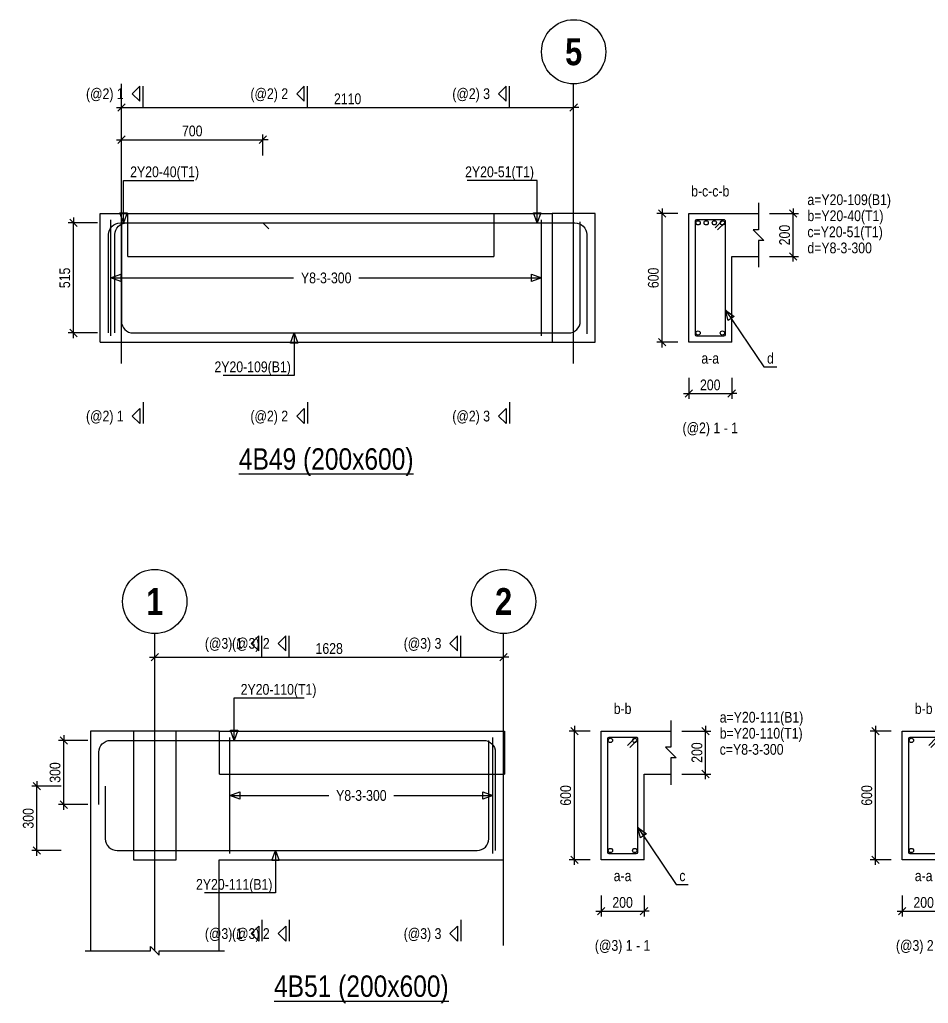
# Model space of a CAD drawing. Extents: x 0 to 206258, y -403073 to 0.
# Drawn here: x 39194 to 47675, y -385174 to -375994 of the extents above; entities that cross this region are included whole.
import ezdxf
from ezdxf.enums import TextEntityAlignment as Align
from ezdxf.lldxf.tags import DXFTag

# ---------------------------------------------------------------- set-up
doc = ezdxf.new("R2010")
doc.units = 0
doc.header["$LTSCALE"] = 1000
for name, color, linetype in [('Axis Circle(Dir 2)', 150, 'Continuous'), ('Axis Label(Dir 1)', 7, 'Continuous'), ('Axis Line(Dir 2)', 150, 'CENTER2'), ('Break Line', 5, 'Continuous'), ('Dimension Line', 5, 'Continuous'), ('Front Elevation Line', 40, 'Continuous'), ('Leader Line', 5, 'Continuous'), ('Link Line', 3, 'Continuous'), ('Rebar Kink', 4, 'Continuous'), ('Rebar Label', 6, 'Continuous'), ('Rebar Line', 7, 'Continuous'), ('Section Label', 1, 'Continuous'), ('Section Line', 1, 'Continuous'), ('Top Rebar Label', 6, 'Continuous'), ('Top Rebar Line', 7, 'Continuous')]:
    doc.layers.add(name, color=color, linetype=linetype)
for name, color, linetype, true_color in [('Back Elevation Line', 191, 'HIDDEN2', 0xd4aaff), ('Beam Label(D)', 94, 'Continuous', 0x008100), ('Beam Line(D)', 112, 'Continuous', 0x00bd5e), ('Link Label', 94, 'Continuous', 0x008100)]:
    doc.layers.add(name, color=color, linetype=linetype, true_color=true_color)
doc.styles.add('Axis Label(Dir 1)', font='ARIALNB.TTF', dxfattribs={"height": 250})
doc.styles.add('Beam Label(D)', font='ARIALN.TTF', dxfattribs={"height": 200})
doc.styles.add('Dimension Text', font='ARIALN.TTF', dxfattribs={"height": 100})
doc.styles.add('Link Label', font='ARIALN.TTF', dxfattribs={"height": 100})
doc.styles.add('Rebar Label', font='ARIALN.TTF', dxfattribs={"height": 100})
doc.styles.add('Section Label', font='ARIALN.TTF', dxfattribs={"height": 100})
doc.styles.add('Top Rebar Label', font='ARIALN.TTF', dxfattribs={"height": 100})
tags = doc.linetypes.add('CENTER2', pattern=[1.125, 0.75, -0.125, 0.125, -0.125]).pattern_tags.tags
tags[10:11] = [DXFTag(74, 4), DXFTag(75, 0), DXFTag(340, '0'), DXFTag(46, 0.0), DXFTag(50, 0.0), DXFTag(44, 0.0), DXFTag(45, 0.0)]
tags[8:9] = [DXFTag(74, 4), DXFTag(75, 0), DXFTag(340, '0'), DXFTag(46, 0.0), DXFTag(50, 0.0), DXFTag(44, 0.0), DXFTag(45, 0.0)]
tags[6:7] = [DXFTag(74, 4), DXFTag(75, 0), DXFTag(340, '0'), DXFTag(46, 0.0), DXFTag(50, 0.0), DXFTag(44, 0.0), DXFTag(45, 0.0)]
tags[4:5] = [DXFTag(74, 4), DXFTag(75, 0), DXFTag(340, '0'), DXFTag(46, 0.0), DXFTag(50, 0.0), DXFTag(44, 0.0), DXFTag(45, 0.0)]
tags = doc.linetypes.add('HIDDEN2', pattern=[0.1875, 0.125, -0.0625]).pattern_tags.tags
tags[6:7] = [DXFTag(74, 4), DXFTag(75, 0), DXFTag(340, '0'), DXFTag(46, 0.0), DXFTag(50, 0.0), DXFTag(44, 0.0), DXFTag(45, 0.0)]
tags[4:5] = [DXFTag(74, 4), DXFTag(75, 0), DXFTag(340, '0'), DXFTag(46, 0.0), DXFTag(50, 0.0), DXFTag(44, 0.0), DXFTag(45, 0.0)]
doc.dimstyles.new('BEAM', dxfattribs={"dimtxt": 100, "dimasz": 30, "dimexe": 48.3, "dimexo": 103.5, "dimgap": 30, "dimtad": 1, "dimtoh": 1, "dimdec": 1, "dimlfac": 0.5, "dimdsep": 46, "dimtxsty": 'Dimension Text', "dimblk": 'PCDIM_TICK', "dimcen": 0.09, "dimclrd": 5, "dimclre": 5, "dimclrt": 5, "dimadec": 1, "dimazin": 0, "dimtp": 1, "dimtm": 1, "dimtfac": 1, "dimtdec": 4, "dimtofl": 0, "dimtmove": 0, "dimatfit": 3, "dimfxl": 1, "dimtolj": 1, "dimtzin": 0, "dimarcsym": 0})

# ---------------------------------------------------------------- blocks, each defined once
blk = doc.blocks.new('PCDIM_TICK')
at = {"layer": 'Dimension Line', "color": 0, "transparency": 33554687}
for p, q in [((1.15, 1.15), (-1.15, -1.15)), ((1.61, 0), (0, 0))]:
    blk.add_line(p, q, dxfattribs=at)
blk = doc.blocks.new('*U4419')
at = {"layer": 'Dimension Line', "color": 5, "true_color": 0x0000ff, "transparency": 16777216}
for p, q in [((40146, -377260.8), (40146, -377066)), ((40146, -377114.3), (41464, -377114.3)), ((41464, -377260.8), (41464, -377066))]:
    blk.add_line(p, q, dxfattribs=at)
at = {"layer": 'Dimension Line', "color": 5, "true_color": 0x0000ff, "transparency": 16777216, "xscale": 30, "yscale": 30, "rotation": 180.0000000000004}
blk.add_blockref('PCDIM_TICK', (40146, -377114.3), dxfattribs=at)
at = {"layer": 'Dimension Line', "color": 5, "true_color": 0x0000ff, "transparency": 16777216, "xscale": 30, "yscale": 30}
blk.add_blockref('PCDIM_TICK', (41464, -377114.3), dxfattribs=at)
at = {"layer": 'Dimension Line', "color": 5, "true_color": 0x0000ff, "transparency": 16777216, "insert": (40805, -377084.3), "char_height": 100, "width": 180.831, "attachment_point": 8, "style": 'Dimension Text'}
blk.add_mtext('700', dxfattribs=at)
blk = doc.blocks.new('*U4420')
at = {"layer": 'Dimension Line', "color": 5, "true_color": 0x0000ff, "transparency": 16777216}
for p, q in [((39920.5, -377890.3), (39647.7, -377890.3)), ((39696, -378918.3), (39696, -377890.3)), ((39920.5, -378918.3), (39647.7, -378918.3))]:
    blk.add_line(p, q, dxfattribs=at)
at = {"layer": 'Dimension Line', "color": 5, "true_color": 0x0000ff, "transparency": 16777216, "xscale": 30, "yscale": 30}
for p, rotation in [((39696, -377890.3), 89.99999999999447), ((39696, -378918.3), 269.9999999999834)]:
    blk.add_blockref('PCDIM_TICK', p, dxfattribs=dict(at, rotation=rotation))
at = {"layer": 'Dimension Line', "color": 5, "true_color": 0x0000ff, "transparency": 16777216, "insert": (39666, -378404.3), "char_height": 100, "width": 182.373, "attachment_point": 8, "rotation": 90, "style": 'Dimension Text'}
blk.add_mtext('515', dxfattribs=at)
blk = doc.blocks.new('*U4421')
at = {"layer": 'Dimension Line', "color": 5, "true_color": 0x0000ff, "transparency": 16777216}
for p, q in [((40146, -376960.8), (40146, -376766)), ((40146, -376814.3), (44365, -376814.3)), ((44365, -376960.8), (44365, -376766))]:
    blk.add_line(p, q, dxfattribs=at)
at = {"layer": 'Dimension Line', "color": 5, "true_color": 0x0000ff, "transparency": 16777216, "xscale": 30, "yscale": 30, "rotation": 180.0000000000004}
blk.add_blockref('PCDIM_TICK', (40146, -376814.3), dxfattribs=at)
at = {"layer": 'Dimension Line', "color": 5, "true_color": 0x0000ff, "transparency": 16777216, "xscale": 30, "yscale": 30}
blk.add_blockref('PCDIM_TICK', (44365, -376814.3), dxfattribs=at)
at = {"layer": 'Dimension Line', "color": 5, "true_color": 0x0000ff, "transparency": 16777216, "insert": (42255.5, -376784.3), "char_height": 100, "width": 247.252, "attachment_point": 8, "style": 'Dimension Text'}
blk.add_mtext('2110', dxfattribs=at)
blk = doc.blocks.new('*U4422')
at = {"layer": 'Dimension Line', "color": 5, "true_color": 0x0000ff, "transparency": 16777216}
for p, q in [((46193.5, -377804.3), (46463.3, -377804.3)), ((46415, -378204.3), (46415, -377804.3)), ((46193.5, -378204.3), (46463.3, -378204.3))]:
    blk.add_line(p, q, dxfattribs=at)
at = {"layer": 'Dimension Line', "color": 5, "true_color": 0x0000ff, "transparency": 16777216, "xscale": 30, "yscale": 30}
for p, rotation in [((46415, -377804.3), 89.99999999999447), ((46415, -378204.3), 269.9999999999834)]:
    blk.add_blockref('PCDIM_TICK', p, dxfattribs=dict(at, rotation=rotation))
at = {"layer": 'Dimension Line', "color": 5, "true_color": 0x0000ff, "transparency": 16777216, "insert": (46385, -378004.3), "char_height": 100, "width": 182.775, "attachment_point": 8, "rotation": 90, "style": 'Dimension Text'}
blk.add_mtext('200', dxfattribs=at)
blk = doc.blocks.new('*U4423')
at = {"layer": 'Dimension Line', "color": 5, "true_color": 0x0000ff, "transparency": 16777216}
for p, q in [((45336.5, -377804.3), (45141.7, -377804.3)), ((45190, -379004.3), (45190, -377804.3)), ((45336.5, -379004.3), (45141.7, -379004.3))]:
    blk.add_line(p, q, dxfattribs=at)
at = {"layer": 'Dimension Line', "color": 5, "true_color": 0x0000ff, "transparency": 16777216, "xscale": 30, "yscale": 30}
for p, rotation in [((45190, -377804.3), 89.99999999999447), ((45190, -379004.3), 269.9999999999834)]:
    blk.add_blockref('PCDIM_TICK', p, dxfattribs=dict(at, rotation=rotation))
at = {"layer": 'Dimension Line', "color": 5, "true_color": 0x0000ff, "transparency": 16777216, "insert": (45160, -378404.3), "char_height": 100, "width": 181.97, "attachment_point": 8, "rotation": 90, "style": 'Dimension Text'}
blk.add_mtext('600', dxfattribs=at)
blk = doc.blocks.new('*U4424')
at = {"layer": 'Dimension Line', "color": 5, "true_color": 0x0000ff, "transparency": 16777216}
for p, q in [((45440, -379337.8), (45440, -379532.6)), ((45840, -379337.8), (45840, -379532.6)), ((45440, -379484.3), (45840, -379484.3))]:
    blk.add_line(p, q, dxfattribs=at)
at = {"layer": 'Dimension Line', "color": 5, "true_color": 0x0000ff, "transparency": 16777216, "xscale": 30, "yscale": 30, "rotation": 180.0000000000004}
blk.add_blockref('PCDIM_TICK', (45440, -379484.3), dxfattribs=at)
at = {"layer": 'Dimension Line', "color": 5, "true_color": 0x0000ff, "transparency": 16777216, "xscale": 30, "yscale": 30}
blk.add_blockref('PCDIM_TICK', (45840, -379484.3), dxfattribs=at)
at = {"layer": 'Dimension Line', "color": 5, "true_color": 0x0000ff, "transparency": 16777216, "insert": (45640, -379454.3), "char_height": 100, "width": 182.775, "attachment_point": 8, "style": 'Dimension Text'}
blk.add_mtext('200', dxfattribs=at)
blk = doc.blocks.new('*U4454')
at = {"layer": 'Dimension Line', "color": 5, "true_color": 0x0000ff, "transparency": 16777216}
for p, q in [((39830.1, -382720.3), (39557.3, -382720.3)), ((39605.6, -383320.3), (39605.6, -382720.3)), ((39830.1, -383320.3), (39557.3, -383320.3))]:
    blk.add_line(p, q, dxfattribs=at)
at = {"layer": 'Dimension Line', "color": 5, "true_color": 0x0000ff, "transparency": 16777216, "xscale": 30, "yscale": 30}
for p, rotation in [((39605.6, -382720.3), 89.99999999999447), ((39605.6, -383320.3), 269.9999999999834)]:
    blk.add_blockref('PCDIM_TICK', p, dxfattribs=dict(at, rotation=rotation))
at = {"layer": 'Dimension Line', "color": 5, "true_color": 0x0000ff, "transparency": 16777216, "insert": (39575.6, -383020.3), "char_height": 100, "width": 181.501, "attachment_point": 8, "rotation": 90, "style": 'Dimension Text'}
blk.add_mtext('300', dxfattribs=at)
blk = doc.blocks.new('*U4455')
at = {"layer": 'Dimension Line', "color": 5, "true_color": 0x0000ff, "transparency": 16777216}
for p, q in [((39580.1, -383148.3), (39307.3, -383148.3)), ((39355.6, -383748.3), (39355.6, -383148.3)), ((39580.1, -383748.3), (39307.3, -383748.3))]:
    blk.add_line(p, q, dxfattribs=at)
at = {"layer": 'Dimension Line', "color": 5, "true_color": 0x0000ff, "transparency": 16777216, "xscale": 30, "yscale": 30}
for p, rotation in [((39355.6, -383148.3), 89.99999999999447), ((39355.6, -383748.3), 269.9999999999834)]:
    blk.add_blockref('PCDIM_TICK', p, dxfattribs=dict(at, rotation=rotation))
at = {"layer": 'Dimension Line', "color": 5, "true_color": 0x0000ff, "transparency": 16777216, "insert": (39325.6, -383448.3), "char_height": 100, "width": 181.501, "attachment_point": 8, "rotation": 90, "style": 'Dimension Text'}
blk.add_mtext('300', dxfattribs=at)
blk = doc.blocks.new('*U4456')
at = {"layer": 'Dimension Line', "color": 5, "true_color": 0x0000ff, "transparency": 16777216}
for p, q in [((40455.6, -382090.8), (40455.6, -381896)), ((40455.6, -381944.3), (43711.3, -381944.3)), ((43711.3, -382090.8), (43711.3, -381896))]:
    blk.add_line(p, q, dxfattribs=at)
at = {"layer": 'Dimension Line', "color": 5, "true_color": 0x0000ff, "transparency": 16777216, "xscale": 30, "yscale": 30, "rotation": 180.0000000000004}
blk.add_blockref('PCDIM_TICK', (40455.6, -381944.3), dxfattribs=at)
at = {"layer": 'Dimension Line', "color": 5, "true_color": 0x0000ff, "transparency": 16777216, "xscale": 30, "yscale": 30}
blk.add_blockref('PCDIM_TICK', (43711.3, -381944.3), dxfattribs=at)
at = {"layer": 'Dimension Line', "color": 5, "true_color": 0x0000ff, "transparency": 16777216, "insert": (42083.4, -381914.3), "char_height": 100, "width": 238.874, "attachment_point": 8, "style": 'Dimension Text'}
blk.add_mtext('1628', dxfattribs=at)
blk = doc.blocks.new('*U4457')
at = {"layer": 'Dimension Line', "color": 5, "true_color": 0x0000ff, "transparency": 16777216}
for p, q in [((45375.2, -382634.3), (45645, -382634.3)), ((45596.7, -383034.3), (45596.7, -382634.3)), ((45375.2, -383034.3), (45645, -383034.3))]:
    blk.add_line(p, q, dxfattribs=at)
at = {"layer": 'Dimension Line', "color": 5, "true_color": 0x0000ff, "transparency": 16777216, "xscale": 30, "yscale": 30}
for p, rotation in [((45596.7, -382634.3), 89.99999999999447), ((45596.7, -383034.3), 269.9999999999834)]:
    blk.add_blockref('PCDIM_TICK', p, dxfattribs=dict(at, rotation=rotation))
at = {"layer": 'Dimension Line', "color": 5, "true_color": 0x0000ff, "transparency": 16777216, "insert": (45566.7, -382834.3), "char_height": 100, "width": 182.775, "attachment_point": 8, "rotation": 90, "style": 'Dimension Text'}
blk.add_mtext('200', dxfattribs=at)
blk = doc.blocks.new('*U4458')
at = {"layer": 'Dimension Line', "color": 5, "true_color": 0x0000ff, "transparency": 16777216}
for p, q in [((44518.2, -382634.3), (44323.4, -382634.3)), ((44371.7, -383834.3), (44371.7, -382634.3)), ((44518.2, -383834.3), (44323.4, -383834.3))]:
    blk.add_line(p, q, dxfattribs=at)
at = {"layer": 'Dimension Line', "color": 5, "true_color": 0x0000ff, "transparency": 16777216, "xscale": 30, "yscale": 30}
for p, rotation in [((44371.7, -382634.3), 89.99999999999447), ((44371.7, -383834.3), 269.9999999999834)]:
    blk.add_blockref('PCDIM_TICK', p, dxfattribs=dict(at, rotation=rotation))
at = {"layer": 'Dimension Line', "color": 5, "true_color": 0x0000ff, "transparency": 16777216, "insert": (44341.7, -383234.3), "char_height": 100, "width": 181.97, "attachment_point": 8, "rotation": 90, "style": 'Dimension Text'}
blk.add_mtext('600', dxfattribs=at)
blk = doc.blocks.new('*U4459')
at = {"layer": 'Dimension Line', "color": 5, "true_color": 0x0000ff, "transparency": 16777216}
for p, q in [((44621.7, -384167.8), (44621.7, -384362.6)), ((45021.7, -384167.8), (45021.7, -384362.6)), ((44621.7, -384314.3), (45021.7, -384314.3))]:
    blk.add_line(p, q, dxfattribs=at)
at = {"layer": 'Dimension Line', "color": 5, "true_color": 0x0000ff, "transparency": 16777216, "xscale": 30, "yscale": 30, "rotation": 180.0000000000004}
blk.add_blockref('PCDIM_TICK', (44621.7, -384314.3), dxfattribs=at)
at = {"layer": 'Dimension Line', "color": 5, "true_color": 0x0000ff, "transparency": 16777216, "xscale": 30, "yscale": 30}
blk.add_blockref('PCDIM_TICK', (45021.7, -384314.3), dxfattribs=at)
at = {"layer": 'Dimension Line', "color": 5, "true_color": 0x0000ff, "transparency": 16777216, "insert": (44821.7, -384284.3), "char_height": 100, "width": 182.775, "attachment_point": 8, "style": 'Dimension Text'}
blk.add_mtext('200', dxfattribs=at)
blk = doc.blocks.new('*U4461')
at = {"layer": 'Dimension Line', "color": 5, "true_color": 0x0000ff, "transparency": 16777216}
for p, q in [((47328.4, -382634.3), (47133.6, -382634.3)), ((47181.9, -383834.3), (47181.9, -382634.3)), ((47328.4, -383834.3), (47133.6, -383834.3))]:
    blk.add_line(p, q, dxfattribs=at)
at = {"layer": 'Dimension Line', "color": 5, "true_color": 0x0000ff, "transparency": 16777216, "xscale": 30, "yscale": 30}
for p, rotation in [((47181.9, -382634.3), 89.99999999999447), ((47181.9, -383834.3), 269.9999999999834)]:
    blk.add_blockref('PCDIM_TICK', p, dxfattribs=dict(at, rotation=rotation))
at = {"layer": 'Dimension Line', "color": 5, "true_color": 0x0000ff, "transparency": 16777216, "insert": (47151.9, -383234.3), "char_height": 100, "width": 181.97, "attachment_point": 8, "rotation": 90, "style": 'Dimension Text'}
blk.add_mtext('600', dxfattribs=at)
blk = doc.blocks.new('*U4462')
at = {"layer": 'Dimension Line', "color": 5, "true_color": 0x0000ff, "transparency": 16777216}
for p, q in [((47431.9, -384167.8), (47431.9, -384362.6)), ((47831.9, -384167.8), (47831.9, -384362.6)), ((47431.9, -384314.3), (47831.9, -384314.3))]:
    blk.add_line(p, q, dxfattribs=at)
at = {"layer": 'Dimension Line', "color": 5, "true_color": 0x0000ff, "transparency": 16777216, "xscale": 30, "yscale": 30, "rotation": 180.0000000000004}
blk.add_blockref('PCDIM_TICK', (47431.9, -384314.3), dxfattribs=at)
at = {"layer": 'Dimension Line', "color": 5, "true_color": 0x0000ff, "transparency": 16777216, "xscale": 30, "yscale": 30}
blk.add_blockref('PCDIM_TICK', (47831.9, -384314.3), dxfattribs=at)
at = {"layer": 'Dimension Line', "color": 5, "true_color": 0x0000ff, "transparency": 16777216, "insert": (47631.9, -384284.3), "char_height": 100, "width": 182.775, "attachment_point": 8, "style": 'Dimension Text'}
blk.add_mtext('200', dxfattribs=at)

msp = doc.modelspace()

# ---------------------------------------------------------------- linework, layer by layer
at = {"layer": 'Axis Circle(Dir 2)', "transparency": 33554687}
for centre in [(44364.979, -376294.284), (40455.567, -381424.284), (43711.331, -381424.284)]:
    msp.add_circle(centre, 300, dxfattribs=at)
at = {"layer": 'Axis Line(Dir 2)', "transparency": 33554687}
for points in [[(40145.974, -379204.284), (40145.974, -376594.284)], [(44364.979, -379204.284), (44364.979, -376594.284)], [(40455.567, -384684.284), (40455.567, -381724.284)], [(43711.331, -384634.284), (43711.331, -381724.284)]]:
    msp.add_lwpolyline(points, dxfattribs=at)
at = {"layer": 'Back Elevation Line', "transparency": 33554687}
for points in [[(40205.077, -378204.284), (40205.077, -377804.284), (43621.525, -377804.284), (43621.525, -378204.284)], [(44564.978, -377804.284), (44164.978, -377804.284)], [(44164.978, -377804.284), (44164.978, -379004.284)], [(44564.978, -379004.284), (44564.978, -377804.284)], [(40205.077, -378204.284), (43621.525, -378204.284)], [(44164.978, -379004.284), (44564.978, -379004.284)], [(40655.567, -382634.284), (40255.567, -382634.284)], [(40255.567, -382634.284), (40255.567, -383834.284)], [(40655.567, -383834.284), (40655.567, -382634.284)], [(41060.394, -383034.284), (41060.394, -382634.284), (43718.545, -382634.284), (43718.545, -383034.284)], [(41060.394, -383034.284), (43718.545, -383034.284)], [(40255.567, -383834.284), (40655.567, -383834.284)]]:
    msp.add_lwpolyline(points, dxfattribs=at)
at = {"layer": 'Beam Line(D)', "transparency": 33554687}
for points in [[(39945.974, -377804.284), (44164.978, -377804.284)], [(39945.974, -379004.284), (39945.974, -377804.284)], [(44564.978, -377804.284), (44164.978, -377804.284)], [(44564.978, -379004.284), (44564.978, -377804.284)], [(45439.978, -377804.284), (45839.978, -377804.284)], [(45839.978, -379004.284), (45439.978, -379004.284), (45439.978, -377804.284)], [(45839.978, -377804.284), (45839.978, -377804.284)], [(45839.978, -377804.284), (46089.978, -377804.284)], [(45839.978, -379004.284), (45839.978, -378204.284), (46089.978, -378204.284)], [(39945.974, -379004.284), (44164.978, -379004.284)], [(44164.978, -379004.284), (44564.978, -379004.284)], [(39855.567, -382634.284), (39855.567, -384684.284)], [(41055.567, -382634.284), (39855.567, -382634.284)], [(41055.567, -382634.284), (43711.331, -382634.284)], [(43711.331, -382634.284), (43711.331, -382634.284)], [(44621.687, -382634.284), (45021.687, -382634.284)], [(45021.687, -383834.284), (44621.687, -383834.284), (44621.687, -382634.284)], [(45021.687, -382634.284), (45021.687, -382634.284)], [(45021.687, -382634.284), (45271.687, -382634.284)], [(47431.925, -382634.284), (47831.925, -382634.284)], [(47831.925, -383834.284), (47431.925, -383834.284), (47431.925, -382634.284)], [(45021.687, -383834.284), (45021.687, -383034.284), (45271.687, -383034.284)], [(41055.567, -384684.284), (41055.567, -383834.284)], [(41055.567, -383834.284), (43711.331, -383834.284)], [(43711.331, -383834.284), (43711.331, -383834.284)]]:
    msp.add_lwpolyline(points, dxfattribs=at)
at = {"layer": 'Break Line', "transparency": 33554687}
for points in [[(46089.978, -377704.284), (46089.978, -377954.284), (46039.978, -377954.284), (46139.978, -378054.284), (46089.978, -378054.284), (46089.978, -378304.284)], [(45271.687, -382534.284), (45271.687, -382784.284), (45221.687, -382784.284), (45321.687, -382884.284), (45271.687, -382884.284), (45271.687, -383134.284)], [(39805.567, -384684.284), (40415.567, -384684.284), (40415.567, -384644.284), (40495.567, -384724.284), (40495.567, -384684.284), (41105.567, -384684.284)]]:
    msp.add_lwpolyline(points, dxfattribs=at)
at = {"layer": 'Front Elevation Line', "transparency": 33554687}
for points in [[(44564.978, -377804.284), (44164.978, -377804.284)], [(44164.978, -377804.284), (44164.978, -379004.284)], [(44564.978, -379004.284), (44564.978, -377804.284)], [(44164.978, -379004.284), (44564.978, -379004.284)]]:
    msp.add_lwpolyline(points, dxfattribs=at)
at = {"layer": 'Leader Line', "transparency": 33554687}
for points in [[(40163.974, -377890.284), (40163.974, -377494.284), (40818.965, -377494.284)], [(44024.979, -377890.284), (44024.978, -377494.284), (43369.987, -377494.284)], [(40129.772, -377796.314), (40198.176, -377796.314), (40163.974, -377890.284), (40129.772, -377796.314)], [(43990.777, -377796.314), (44059.181, -377796.314), (44024.979, -377890.284), (43990.777, -377796.314)], [(40045.974, -378404.284), (40139.943, -378370.082), (40139.943, -378438.486), (40045.974, -378404.284), (41750.832, -378404.284)], [(42360.12, -378404.284), (44064.979, -378404.284), (43971.009, -378438.486), (43971.009, -378370.082), (44064.979, -378404.284)], [(45862.919, -378763.009), (45806.235, -378801.297), (45781.979, -378704.284), (45862.919, -378763.009)], [(45781.979, -378704.284), (46139.978, -379234.284), (46260.79, -379234.284)], [(41755.476, -378918.284), (41755.476, -379314.284), (41092.803, -379314.284)], [(41789.678, -379012.253), (41721.274, -379012.253), (41755.476, -378918.284), (41789.678, -379012.253)], [(41195.567, -382720.284), (41195.567, -382324.284), (41850.558, -382324.284)], [(41161.365, -382626.314), (41229.769, -382626.314), (41195.567, -382720.284), (41161.365, -382626.314)], [(41155.567, -383234.284), (41249.537, -383200.082), (41249.537, -383268.486), (41155.567, -383234.284), (42078.805, -383234.284)], [(42688.093, -383234.284), (43611.331, -383234.284), (43517.362, -383268.486), (43517.362, -383200.082), (43611.331, -383234.284)], [(45044.627, -383593.008), (44987.943, -383631.297), (44963.687, -383534.283), (45044.627, -383593.008)], [(44963.687, -383534.283), (45321.687, -384064.284), (45434.816, -384064.284)], [(41583.45, -383748.284), (41583.449, -384144.284), (40920.776, -384144.284)], [(41617.652, -383842.253), (41549.247, -383842.253), (41583.45, -383748.284), (41617.652, -383842.253)]]:
    msp.add_lwpolyline(points, dxfattribs=at)
at = {"layer": 'Link Line', "transparency": 33554687}
for p, q in [((40045.974, -378946.284), (40045.974, -377862.284)), ((44064.979, -378946.284), (44064.979, -377862.284)), ((41155.567, -383776.284), (41155.567, -382692.284)), ((43611.331, -383776.284), (43611.331, -382692.284))]:
    msp.add_line(p, q, dxfattribs=at)
for points in [[(45707.167, -377956.894), (45777.878, -377886.183, 0.66817864), (45767.978, -377862.284), (45511.978, -377862.284, 0.41421356), (45497.978, -377876.284), (45497.978, -378932.284, 0.41421356), (45511.978, -378946.284), (45767.978, -378946.284, 0.41421356), (45781.978, -378932.284), (45781.978, -377876.284, 0.66817864), (45758.079, -377866.384), (45687.368, -377937.095)], [(44888.876, -382786.894), (44959.586, -382716.183, 0.66817864), (44949.687, -382692.284), (44693.687, -382692.284, 0.41421356), (44679.687, -382706.284), (44679.687, -383762.284, 0.41421356), (44693.687, -383776.284), (44949.687, -383776.284, 0.41421356), (44963.687, -383762.284), (44963.687, -382706.284, 0.66817864), (44939.787, -382696.384), (44869.077, -382767.095)], [(47699.114, -382786.894), (47769.825, -382716.183, 0.66817864), (47759.925, -382692.284), (47503.925, -382692.284, 0.41421356), (47489.925, -382706.284), (47489.925, -383762.284, 0.41421356), (47503.925, -383776.284), (47759.925, -383776.284, 0.41421356), (47773.925, -383762.284), (47773.925, -382706.284, 0.66817864), (47750.026, -382696.384), (47679.315, -382767.095)]]:
    msp.add_lwpolyline(points, format="xyb", dxfattribs=at)
at = {"layer": 'Rebar Kink', "transparency": 33554687}
msp.add_line((41520.543, -377946.852), (41463.974, -377890.284), dxfattribs=at)
at = {"layer": 'Rebar Line', "transparency": 33554687}
for points in [[(40143.974, -377890.284), (40143.974, -378808.328, 0.41421356), (40253.93, -378918.284), (44317.023, -378918.284, 0.41421354), (44426.978, -378808.328), (44426.979, -377882.284)], [(39993.567, -383148.284), (39993.567, -383638.328, 0.41421356), (40103.523, -383748.284), (43463.376, -383748.284, 0.41421356), (43573.331, -383638.328), (43573.331, -382720.284)]]:
    msp.add_lwpolyline(points, format="xyb", dxfattribs=at)
for centre in [(45525.978, -377890.284), (45601.978, -377890.284), (45677.978, -377890.284), (45753.978, -377890.284), (45525.978, -378918.284), (45753.978, -378918.284), (44707.687, -382720.284), (44935.687, -382720.284), (47517.925, -382720.284), (44707.687, -383748.284), (44935.687, -383748.284), (47517.925, -383748.284)]:
    msp.add_circle(centre, 20, dxfattribs=at)
at = {"layer": 'Section Line', "transparency": 33554687}
for points in [[(40315.974, -376614.284), (40245.263, -376684.994), (40315.974, -376755.705), (40315.974, -376614.284)], [(40345.974, -376814.284), (40345.974, -376614.284)], [(41850.476, -376614.284), (41779.766, -376684.994), (41850.476, -376755.705), (41850.476, -376614.284)], [(41880.476, -376814.284), (41880.476, -376614.284)], [(43734.979, -376614.284), (43664.268, -376684.994), (43734.979, -376755.705), (43734.979, -376614.284)], [(43764.979, -376814.284), (43764.979, -376614.284)], [(40345.974, -379564.284), (40345.974, -379764.284)], [(41880.476, -379564.284), (41880.476, -379764.284)], [(43764.979, -379564.284), (43764.979, -379764.284)], [(40315.974, -379764.284), (40315.974, -379764.284), (40245.263, -379693.573), (40315.974, -379622.862), (40315.974, -379764.284)], [(41850.476, -379764.284), (41850.476, -379764.284), (41779.766, -379693.573), (41850.476, -379622.862), (41850.476, -379764.284)], [(43734.979, -379764.284), (43734.979, -379764.284), (43664.268, -379693.573), (43734.979, -379622.862), (43734.979, -379764.284)], [(41425.567, -381744.284), (41354.857, -381814.994), (41425.567, -381885.705), (41425.567, -381744.284)], [(41455.567, -381944.284), (41455.567, -381744.284)], [(41678.449, -381744.284), (41607.739, -381814.994), (41678.449, -381885.705), (41678.449, -381744.284)], [(41708.449, -381944.284), (41708.449, -381744.284)], [(43281.331, -381744.284), (43210.621, -381814.994), (43281.331, -381885.705), (43281.331, -381744.284)], [(43311.331, -381944.284), (43311.331, -381744.284)], [(41425.567, -384594.284), (41425.567, -384594.284), (41354.857, -384523.573), (41425.567, -384452.862), (41425.567, -384594.284)], [(41455.567, -384394.284), (41455.567, -384594.284)], [(41678.449, -384594.284), (41678.449, -384594.284), (41607.739, -384523.573), (41678.449, -384452.862), (41678.449, -384594.284)], [(41708.449, -384394.284), (41708.449, -384594.284)], [(43281.331, -384594.284), (43281.331, -384594.284), (43210.621, -384523.573), (43281.331, -384452.862), (43281.331, -384594.284)], [(43311.331, -384394.284), (43311.331, -384594.284)]]:
    msp.add_lwpolyline(points, dxfattribs=at)
at = {"layer": 'Top Rebar Line', "transparency": 33554687}
for points in [[(40023.974, -378918.284), (40023.974, -378000.239, -0.41421356), (40133.93, -377890.284), (41463.974, -377890.284)], [(40083.974, -378918.284), (40083.974, -378000.239, -0.41421356), (40193.93, -377890.284), (44377.023, -377890.284, -0.41421356), (44486.978, -378000.239), (44486.978, -378926.284)], [(39933.567, -383320.284), (39933.567, -382830.239, -0.41421356), (40043.523, -382720.284), (43523.376, -382720.284, -0.41421356), (43633.331, -382830.239), (43633.331, -383748.284)]]:
    msp.add_lwpolyline(points, format="xyb", dxfattribs=at)

# ---------------------------------------------------------------- texts
at = {"layer": 'Axis Label(Dir 1)', "transparency": 33554687, "style": 'Axis Label(Dir 1)'}
for s, p in [('5', (44364.979, -376294.284)), ('1', (40455.567, -381424.284)), ('2', (43711.331, -381424.284))]:
    msp.add_text(s, height=250, dxfattribs=at).set_placement(p, align=Align.MIDDLE_CENTER)
at = {"layer": 'Beam Label(D)', "transparency": 33554687, "style": 'Beam Label(D)'}
for s, p in [('%%U4B49 (200x600)', (42055.476, -379994.284)), ('%%U4B51 (200x600)', (42383.449, -384914.284))]:
    msp.add_text(s, height=200, dxfattribs=at).set_placement(p, align=Align.TOP_CENTER)
at = {"layer": 'Link Label', "transparency": 33554687, "style": 'Link Label'}
for s, p in [(' d=Y8-3-300', (46514.978, -378174.284)), ('d', (46169.978, -379204.284)), (' c=Y8-3-300', (45696.687, -382854.284)), ('c', (45351.687, -384034.284))]:
    msp.add_text(s, height=100, dxfattribs=at).set_placement(p)
for p in [(42055.476, -378404.284), (42383.449, -383234.284)]:
    msp.add_text('Y8-3-300', height=100, dxfattribs=at).set_placement(p, align=Align.MIDDLE_CENTER)
at = {"layer": 'Rebar Label', "transparency": 33554687, "style": 'Rebar Label'}
for s, p in [('b-c-c-b', (45639.978, -377674.284)), ('a-a', (45639.978, -379234.284)), ('b-b', (44821.687, -382504.284)), ('b-b', (47631.925, -382504.284)), ('a-a', (44821.687, -384064.284)), ('a-a', (47631.925, -384064.284))]:
    msp.add_text(s, height=100, dxfattribs=at).set_placement(p, align=Align.BOTTOM_CENTER)
for s, p in [(' a=Y20-109(B1)', (46514.978, -377724.284)), (' a=Y20-111(B1)', (45696.687, -382554.284))]:
    msp.add_text(s, height=100, dxfattribs=at).set_placement(p)
for s, p in [(' 2Y20-109(B1)', (41725.476, -379284.284)), (' 2Y20-111(B1)', (41553.449, -384114.284))]:
    msp.add_text(s, height=100, dxfattribs=at).set_placement(p, align=Align.RIGHT)
at = {"layer": 'Section Label', "transparency": 33554687, "style": 'Section Label'}
for s, p in [('(@2) 1', (40165.263, -376684.994)), ('(@2) 2', (41699.766, -376684.994)), ('(@2) 3', (43584.268, -376684.994)), ('(@2) 1', (40165.263, -379693.573)), ('(@2) 2', (41699.766, -379693.573)), ('(@2) 3', (43584.268, -379693.573)), ('(@3) 1', (41274.857, -381814.994)), ('(@3) 2', (41527.739, -381814.994)), ('(@3) 3', (43130.621, -381814.994)), ('(@3) 1', (41274.857, -384523.573)), ('(@3) 2', (41527.739, -384523.573)), ('(@3) 3', (43130.621, -384523.573))]:
    msp.add_text(s, height=100, dxfattribs=at).set_placement(p, align=Align.MIDDLE_RIGHT)
for s, p in [('(@2) 1 - 1', (45639.978, -379884.284)), ('(@3) 1 - 1', (44821.687, -384714.284)), ('(@3) 2 - 2', (47631.925, -384714.284))]:
    msp.add_text(s, height=100, dxfattribs=at).set_placement(p, align=Align.BOTTOM_CENTER)
at = {"layer": 'Top Rebar Label', "transparency": 33554687, "style": 'Top Rebar Label'}
for s, p in [(' 2Y20-40(T1)', (40193.974, -377464.284)), (' b=Y20-40(T1)', (46514.978, -377874.284)), (' c=Y20-51(T1)', (46514.978, -378024.284)), (' 2Y20-110(T1)', (41225.567, -382294.284)), (' b=Y20-110(T1)', (45696.687, -382704.284))]:
    msp.add_text(s, height=100, dxfattribs=at).set_placement(p)
msp.add_text(' 2Y20-51(T1)', height=100, dxfattribs=at).set_placement((43994.978, -377464.284), align=Align.RIGHT)

# ---------------------------------------------------------------- dimensions: what is measured, and where the dimension line sits
at = {"layer": 'Dimension Line', "transparency": 33554687}
for base, p1, p2, text, picture, middle in [((42255.476, -376814.284), (40145.974, -377064.284), (44364.979, -377064.284), '2110', '*U4421', (42255.476, -376814.284)), ((40804.974, -377114.284), (40145.974, -377364.284), (41463.974, -377364.284), '700', '*U4419', (40804.974, -377114.284)), ((45639.978, -379484.284), (45439.978, -379234.284), (45839.978, -379234.284), '200', '*U4424', (45639.978, -379484.284)), ((42083.449, -381944.284), (40455.567, -382194.284), (43711.331, -382194.284), '1628', '*U4456', (42083.449, -381944.284)), ((44821.687, -384314.284), (44621.687, -384064.284), (45021.687, -384064.284), '200', '*U4459', (44821.687, -384314.284)), ((47631.925, -384314.284), (47431.925, -384064.284), (47831.925, -384064.284), '200', '*U4462', (47631.925, -384314.284))]:
    dim = msp.add_linear_dim(base=base, p1=p1, p2=p2, text=text, dimstyle='BEAM', override={"dimscale": 1, "dimtxt": 100, "dimasz": 30, "dimexe": 48.3, "dimexo": 103.5, "dimgap": 30, "dimtad": 1, "dimtih": 0, "dimdec": 1, "dimlfac": 0.5, "dimzin": 8, "dimlunit": 2, "dimpost": '', "dimtxsty": 'Dimension Text', "dimblk": 'PCDIM_TICK', "dimse1": 0, "dimse2": 0, "dimsd2": 0, "dimclrd": 5, "dimclre": 5, "dimclrt": 5, "dimaunit": 0, "dimadec": 1, "dimazin": 0, "dimtol": 0, "dimtp": 1, "dimtm": 1, "dimtmove": 0}, dxfattribs=at)
    dim.commit()
    dim.dimension.update_dxf_attribs({"geometry": picture, "text_midpoint": middle})
for base, p1, p2, text, picture, middle in [((45189.978, -378404.284), (45439.978, -379004.284), (45439.978, -377804.284), '600', '*U4423', (45189.978, -378404.284)), ((46414.978, -378004.284), (46089.978, -378204.284), (46089.978, -377804.284), '200', '*U4422', (46414.978, -378004.284)), ((39695.974, -378404.284), (40023.974, -378918.284), (40023.974, -377890.284), '515', '*U4420', (39695.974, -378404.284)), ((44371.687, -383234.284), (44621.687, -383834.284), (44621.687, -382634.284), '600', '*U4458', (44371.687, -383234.284)), ((45596.687, -382834.284), (45271.687, -383034.284), (45271.687, -382634.284), '200', '*U4457', (45596.687, -382834.284)), ((47181.925, -383234.284), (47431.925, -383834.284), (47431.925, -382634.284), '600', '*U4461', (47181.925, -383234.284)), ((39605.567, -383020.284), (39933.567, -383320.284), (39933.567, -382720.284), '300', '*U4454', (39605.567, -383020.284)), ((39355.567, -383448.284), (39683.567, -383748.284), (39683.567, -383148.284), '300', '*U4455', (39355.567, -383448.284))]:
    dim = msp.add_linear_dim(base=base, p1=p1, p2=p2, angle=90, text=text, dimstyle='BEAM', override={"dimscale": 1, "dimtxt": 100, "dimasz": 30, "dimexe": 48.3, "dimexo": 103.5, "dimgap": 30, "dimtad": 1, "dimtih": 0, "dimdec": 1, "dimlfac": 0.5, "dimzin": 8, "dimlunit": 2, "dimpost": '', "dimtxsty": 'Dimension Text', "dimblk": 'PCDIM_TICK', "dimse1": 0, "dimse2": 0, "dimsd2": 0, "dimclrd": 5, "dimclre": 5, "dimclrt": 5, "dimaunit": 0, "dimadec": 1, "dimazin": 0, "dimtol": 0, "dimtp": 1, "dimtm": 1, "dimtmove": 0}, dxfattribs=at)
    dim.commit()
    dim.dimension.update_dxf_attribs({"geometry": picture, "text_midpoint": middle})

doc.saveas('drawing.dxf')
